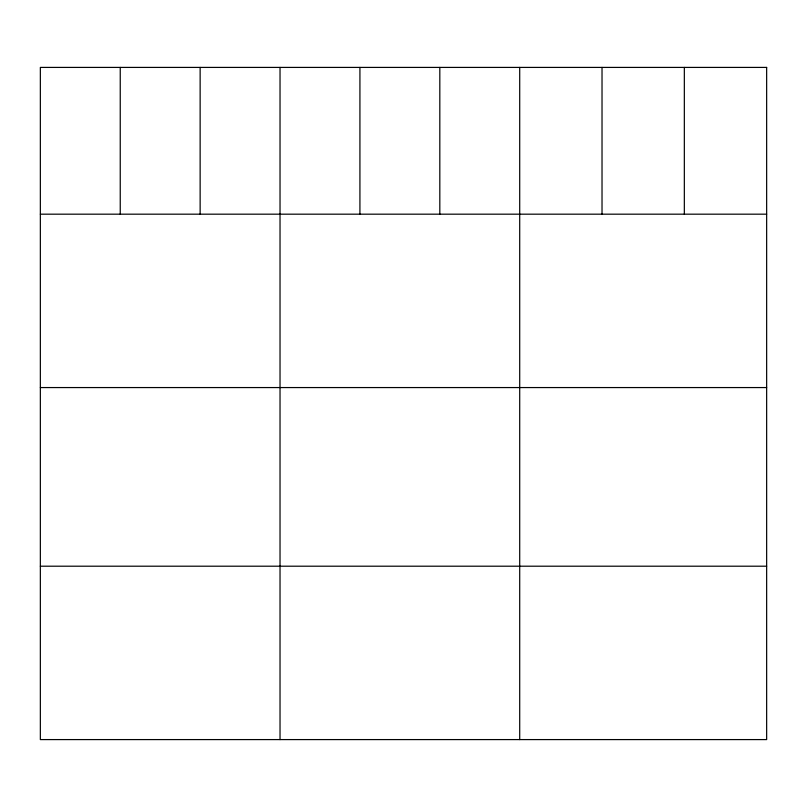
<?xml version="1.0" encoding="UTF-8"?>
<svg xmlns="http://www.w3.org/2000/svg" width="807" height="807" viewBox="0 0 807 807"><rect width="100%" height="100%" fill="white"/><g stroke="black" fill="none" stroke-linecap="round" stroke-linejoin="round"><path stroke-width="1.21" d="M40.35 214.178L766.65 214.178M40.35 387.562L766.65 387.562M40.35 566.201L766.65 566.201M684.336 67.415L684.336 214.178M602.022 67.415L602.022 214.178M519.708 67.415L519.708 739.585M439.815 67.415L439.815 214.178M359.922 67.415L359.922 214.178M280.029 67.415L280.029 739.585M200.136 67.415L200.136 214.178M120.243 67.415L120.243 214.178M766.65 67.415L40.35 67.415L40.35 739.585L766.65 739.585L766.65 67.415"/></g></svg>
